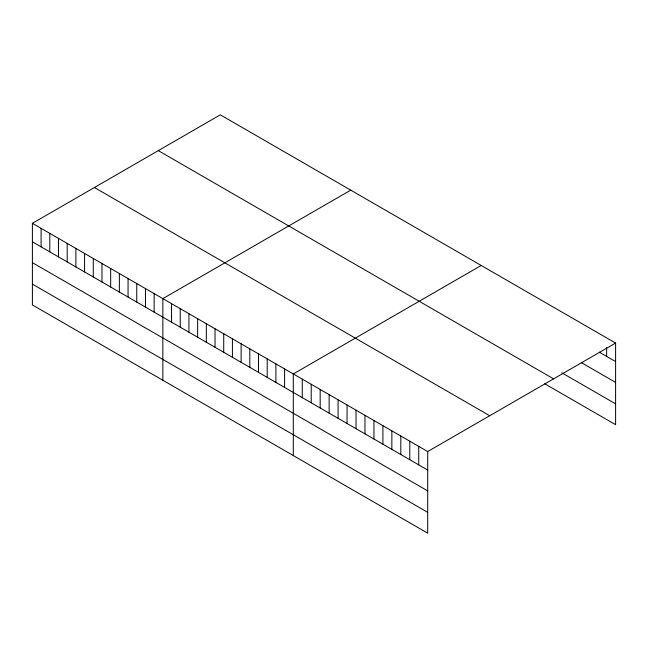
<?xml version="1.0" encoding="UTF-8"?>
<svg xmlns="http://www.w3.org/2000/svg" width="648" height="648" viewBox="0 0 648 648"><rect width="100%" height="100%" fill="white"/><g stroke="black" fill="none" stroke-linecap="round" stroke-linejoin="round"><path stroke-width="0.97" d="M32.4 223.317L427.704 451.543L427.704 533.166L32.4 304.941L32.4 223.317L220.296 114.834L615.6 343.059L615.6 424.683L544.733 383.77M350.746 190.148L162.851 298.631L162.851 380.255M481.197 265.461L293.301 373.945L293.301 455.568M427.704 451.543L615.6 343.059M599.311 352.164L615.6 361.568M581.386 362.645L615.6 382.401M561.84 372.819L615.6 403.858M158.29 150.636L553.595 378.861M94.406 187.515L489.71 415.741M32.4 241.826L427.704 470.051M32.4 262.659L427.704 490.884M32.4 284.116L427.704 512.341M606.641 347.628L606.641 356.4M418.738 446.367L418.738 464.883M409.779 441.191L409.779 459.707M400.82 436.023L400.82 454.531M391.862 430.847L391.862 449.364M382.903 425.671L382.903 444.188M373.945 420.503L373.945 439.012M364.978 415.328L364.978 433.844M356.019 410.16L356.019 428.668M347.061 404.984L347.061 423.492M338.102 399.808L338.102 418.325M329.144 394.64L329.144 413.149M320.177 389.464L320.177 407.973M311.218 384.288L311.218 402.805M302.26 379.121L302.26 397.629M284.602 368.923L284.602 387.439M275.902 363.901L275.902 382.417M267.211 358.879L267.211 377.395M258.512 353.857L258.512 372.373M249.812 348.843L249.812 367.351M241.121 343.821L241.121 362.329M232.421 338.799L232.421 357.307M223.722 333.777L223.722 352.293M215.031 328.755L215.031 347.271M206.331 323.733L206.331 342.249M197.64 318.711L197.64 337.227M188.941 313.689L188.941 332.205M180.241 308.675L180.241 327.183M171.55 303.653L171.55 322.161M154.151 293.609L154.151 312.125M145.46 288.587L145.46 307.103M136.76 283.565L136.76 302.081M128.061 278.543L128.061 297.059M119.37 273.529L119.37 292.037M110.67 268.507L110.67 287.015M101.971 263.485L101.971 281.993M93.28 258.463L93.28 276.971M84.58 253.441L84.58 271.958M75.881 248.419L75.881 266.936M67.19 243.397L67.19 261.914M58.49 238.375L58.49 256.892M49.791 233.361L49.791 251.87M41.099 228.339L41.099 246.848"/></g></svg>
